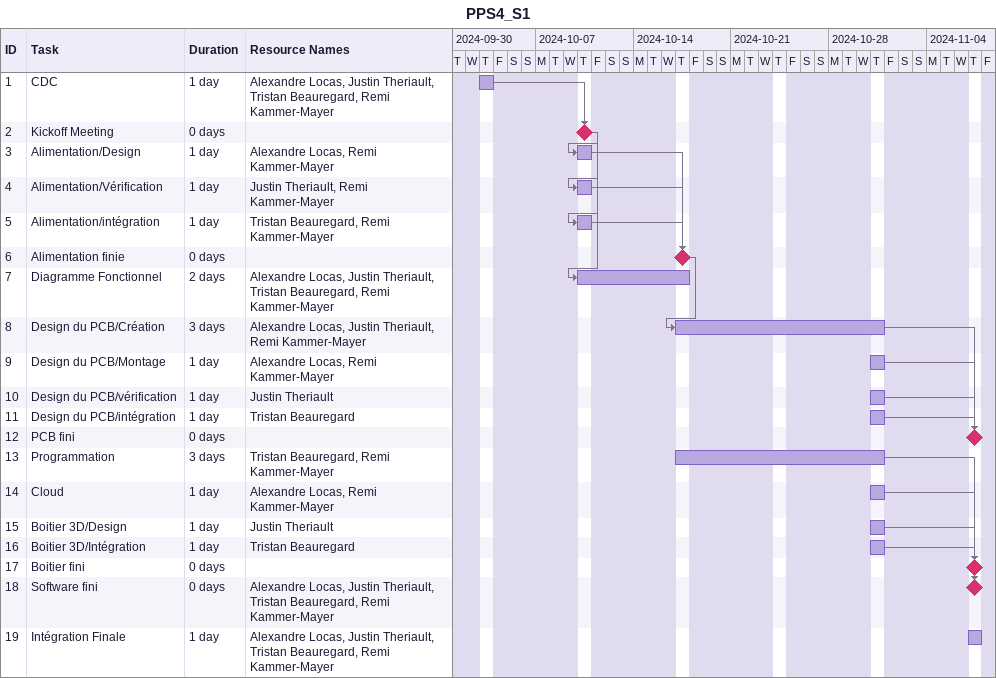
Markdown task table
PPS4_S1

| ID | Task | Duration | Start | Finish | Predecessors | Resources |
|---|---|---|---|---|---|---|
| 1 | CDC | 1d | 2024-10-03 | 2024-10-03 |  | Alexandre Locas, Justin Theriault, Tristan Beauregard, Remi Kammer-Mayer |
| 2 | Kickoff Meeting | 0d | 2024-10-10 | 2024-10-10 | 1 |  |
| 3 | Alimentation/Design | 1d | 2024-10-10 | 2024-10-10 | 2 | Alexandre Locas, Remi Kammer-Mayer |
| 4 | Alimentation/Vérification | 1d | 2024-10-10 | 2024-10-10 | 2 | Justin Theriault, Remi Kammer-Mayer |
| 5 | Alimentation/intégration | 1d | 2024-10-10 | 2024-10-10 | 2 | Tristan Beauregard, Remi Kammer-Mayer |
| 6 | Alimentation finie | 0d | 2024-10-17 | 2024-10-17 | 3, 4, 5 |  |
| 7 | Diagramme Fonctionnel | 2d | 2024-10-10 | 2024-10-17 | 2 | Alexandre Locas, Justin Theriault, Tristan Beauregard, Remi Kammer-Mayer |
| 8 | Design du PCB/Création | 3d | 2024-10-17 | 2024-10-31 | 6 | Alexandre Locas, Justin Theriault, Remi Kammer-Mayer |
| 9 | Design du PCB/Montage | 1d | 2024-10-31 | 2024-10-31 |  | Alexandre Locas, Remi Kammer-Mayer |
| 10 | Design du PCB/vérification | 1d | 2024-10-31 | 2024-10-31 |  | Justin Theriault |
| 11 | Design du PCB/intégration | 1d | 2024-10-31 | 2024-10-31 |  | Tristan Beauregard |
| 12 | PCB fini | 0d | 2024-11-07 | 2024-11-07 | 8, 9, 10, 11 |  |
| 13 | Programmation | 3d | 2024-10-17 | 2024-10-31 |  | Tristan Beauregard, Remi Kammer-Mayer |
| 14 | Cloud | 1d | 2024-10-31 | 2024-10-31 |  | Alexandre Locas, Remi Kammer-Mayer |
| 15 | Boitier 3D/Design | 1d | 2024-10-31 | 2024-10-31 |  | Justin Theriault |
| 16 | Boitier 3D/Intégration | 1d | 2024-10-31 | 2024-10-31 |  | Tristan Beauregard |
| 17 | Boitier fini | 0d | 2024-11-07 | 2024-11-07 | 15, 16 |  |
| 18 | Software fini | 0d | 2024-11-07 | 2024-11-07 | 13, 14 | Alexandre Locas, Justin Theriault, Tristan Beauregard, Remi Kammer-Mayer |
| 19 | Intégration Finale | 1d | 2024-11-07 | 2024-11-07 |  | Alexandre Locas, Justin Theriault, Tristan Beauregard, Remi Kammer-Mayer |
